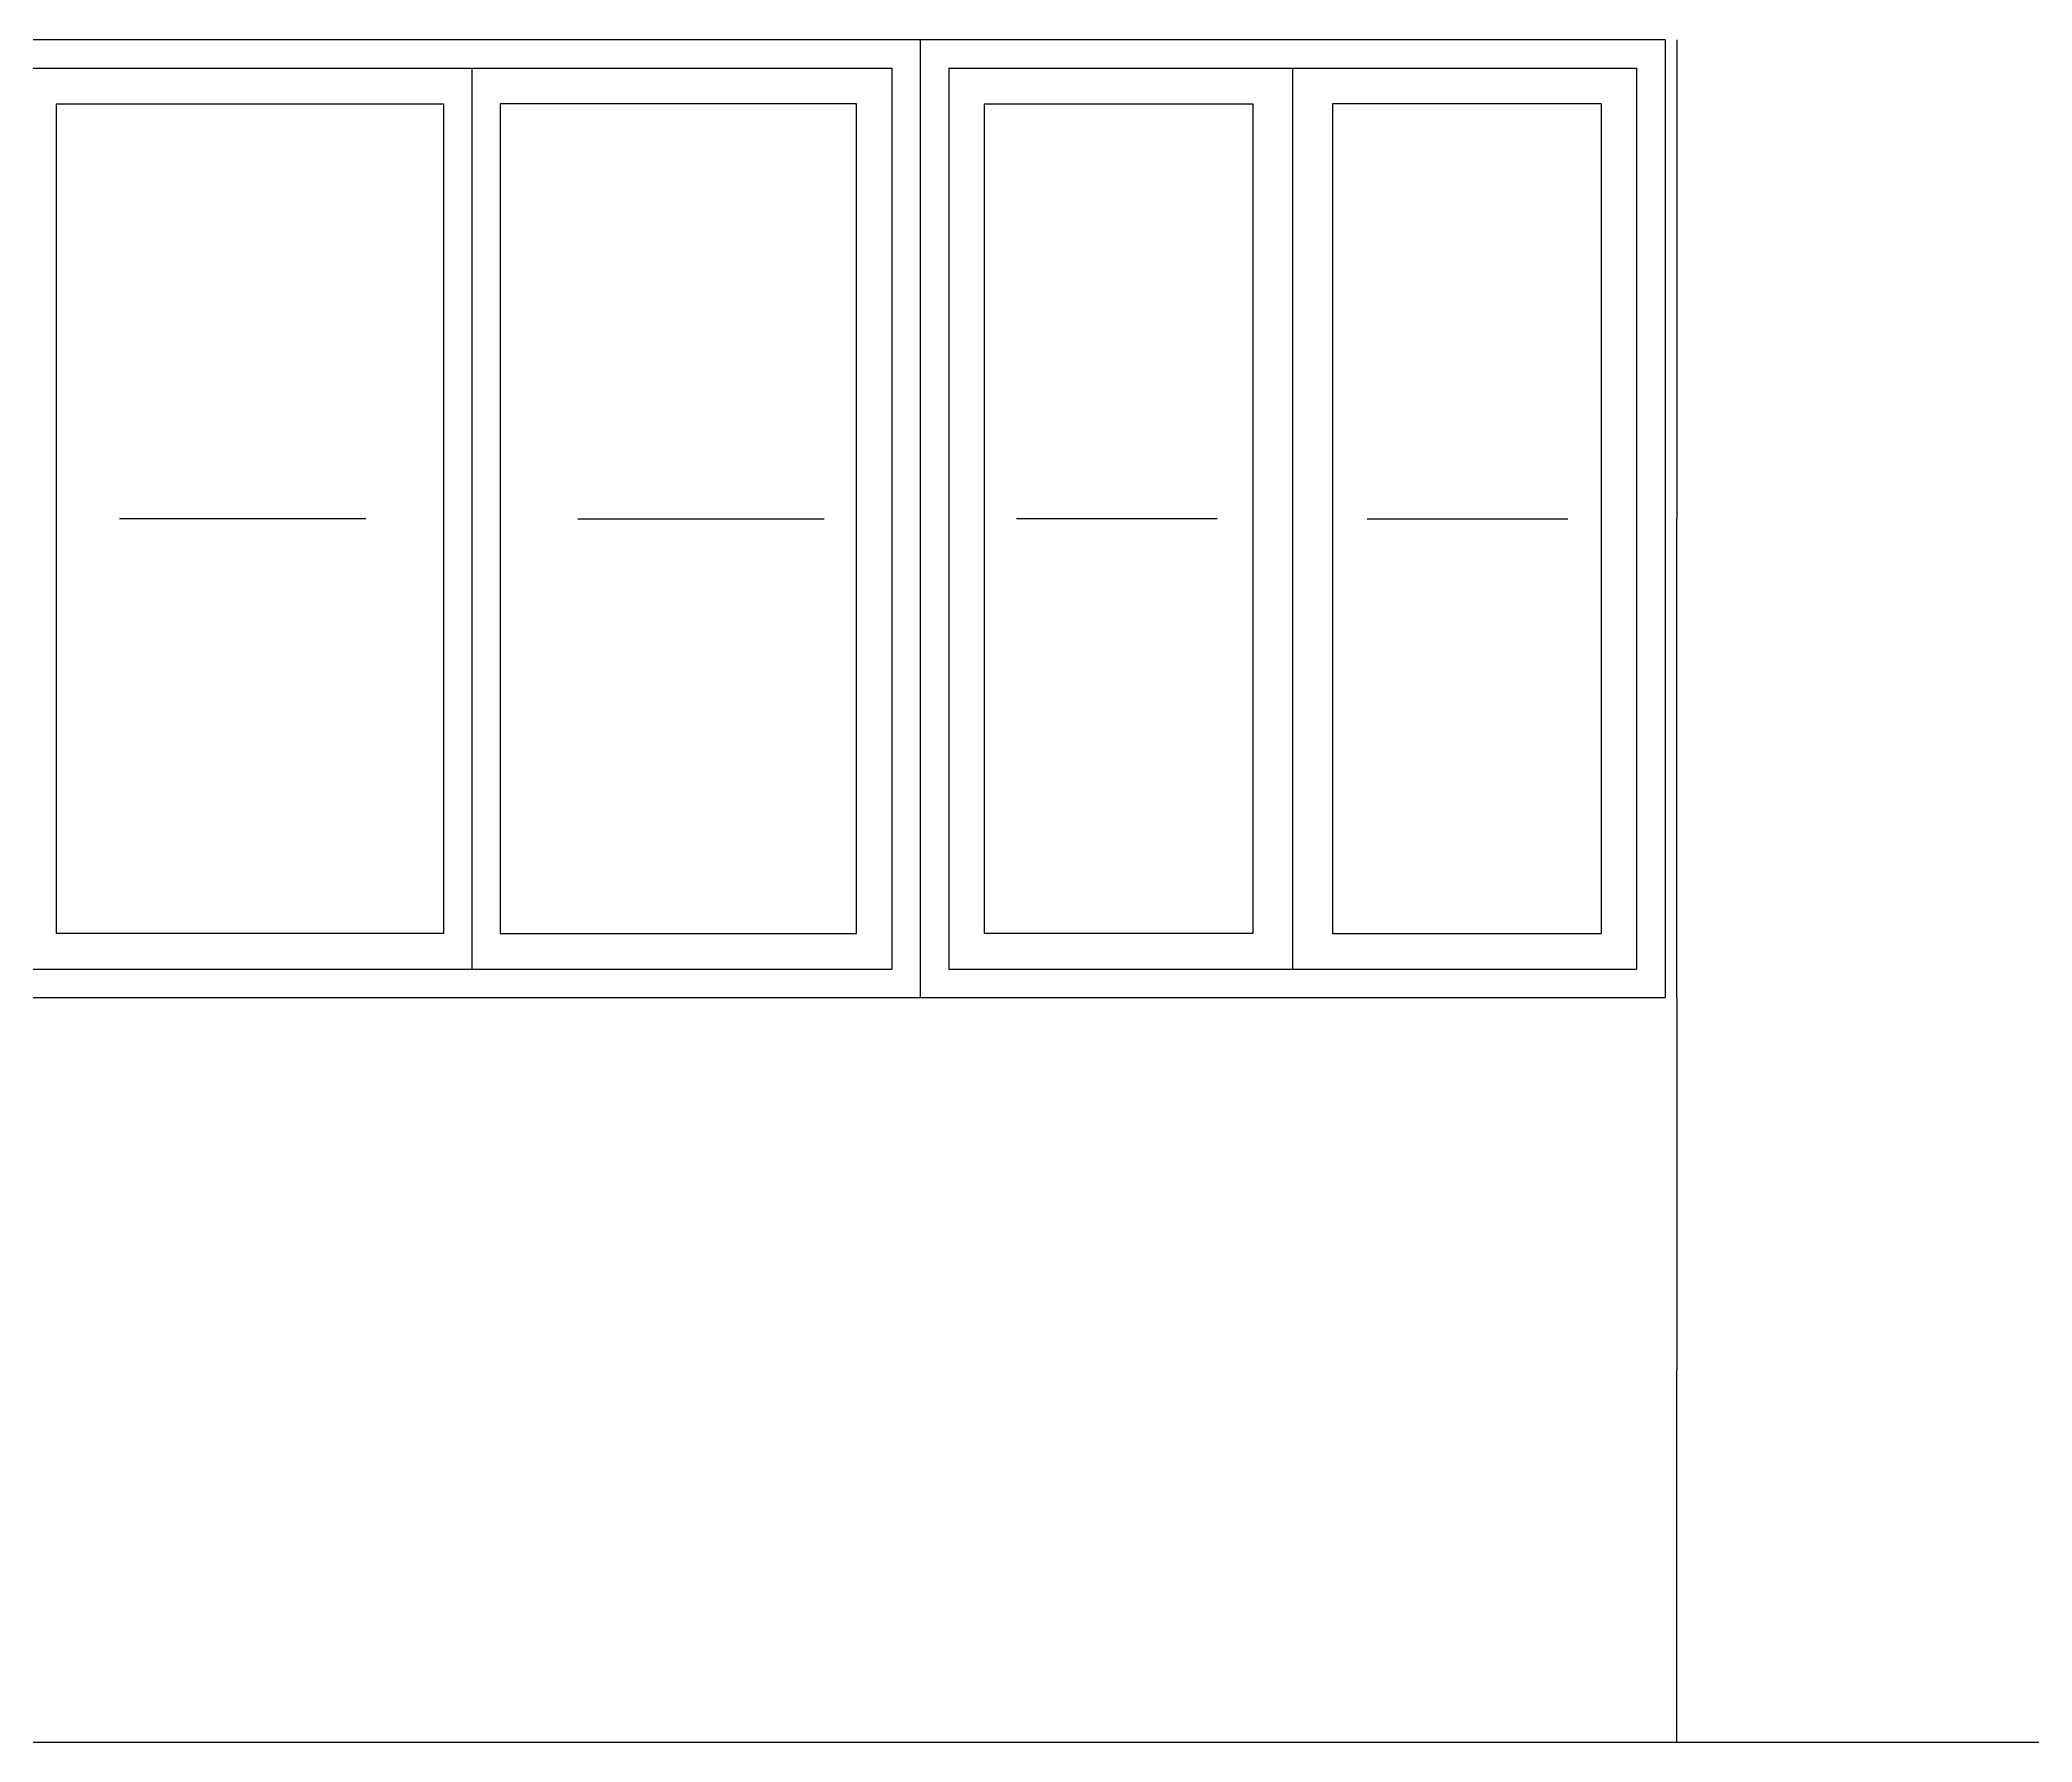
# Model space of a CAD drawing. Header units: metres. Extents: x 46426 to 130526, y 61608 to 121008.
# Drawn here: x 106011 to 111629, y 89109 to 93909 of the extents above; entities that cross this region are included whole.
import ezdxf

# ---------------------------------------------------------------- set-up
doc = ezdxf.new("R2010")
doc.units = ezdxf.units.M
doc.layers.add('PUB_DIM', color=3, linetype='Continuous')
doc.layers.add('WINDOW', color=7, linetype='Continuous')
doc.dimstyles.get("Standard").update_dxf_attribs({"dimtxt": 2.5, "dimasz": 2.5, "dimexe": 1.25, "dimexo": 0.625, "dimtad": 1, "dimcen": 2.5, "dimazin": 3, "dimtfac": 1, "dimtmove": 0, "dimatfit": 3})

# ---------------------------------------------------------------- blocks, each defined once
blk = doc.blocks.new('*D164')
for p, q in [((110627.37, 93908.59), (110627.37, 92558.59)), ((110627.12, 92558.59), (110626.87, 92558.59)), ((110627.37, 91208.59), (110627.37, 92558.59)), ((110627.37, 92558.59), (110627.37, 92558.59)), ((110627.62, 92558.59), (110627.87, 92558.59))]:
    blk.add_line(p, q)
at = {"layer": 'Defpoints'}
for p in [(110627.37, 93908.59), (110627.37, 92558.59), (110627.37, 91208.59)]:
    blk.add_point(p, dxfattribs=at)
at = {"layer": 'PUB_DIM', "insert": (110627.37, 92559.715), "char_height": 1, "attachment_point": 5}
blk.add_mtext('0', dxfattribs=at)
blk = doc.blocks.new('*D165')
for p, q in [((110627.37, 91208.59), (110627.37, 90158.59)), ((110627.12, 90158.59), (110626.87, 90158.59)), ((110627.37, 89108.59), (110627.37, 90158.59)), ((110627.37, 90158.59), (110627.37, 90158.59)), ((110627.62, 90158.59), (110627.87, 90158.59))]:
    blk.add_line(p, q)
at = {"layer": 'Defpoints'}
for p in [(110627.37, 91208.59), (110627.37, 90158.59), (110627.37, 89108.59)]:
    blk.add_point(p, dxfattribs=at)
at = {"layer": 'PUB_DIM', "insert": (110627.37, 90159.715), "char_height": 1, "attachment_point": 5}
blk.add_mtext('0', dxfattribs=at)

msp = doc.modelspace()

# ---------------------------------------------------------------- linework, layer by layer
at = {"layer": 'PUB_DIM'}
for points in [[(106929.8, 92557.57), (106234.99, 92557.57)], [(107527.45, 92557.57), (108222.26, 92557.57)], [(109330.8, 92557.57), (108764.99, 92557.57)], [(109753.45, 92557.57), (110319.26, 92557.57)]]:
    msp.add_lwpolyline(points, dxfattribs=at)
at = {"layer": 'WINDOW'}
for p, q in [((108493.63, 93908.59), (103433.63, 93908.59)), ((108493.63, 93908.59), (108493.63, 91208.59)), ((110593.63, 93908.59), (108493.63, 93908.59)), ((108493.63, 93908.59), (108493.63, 91208.59)), ((110593.63, 93908.59), (110593.63, 91208.59)), ((103513.63, 93828.59), (108413.63, 93828.59)), ((107228.63, 93828.59), (107228.63, 91288.59)), ((108413.63, 93828.59), (108413.63, 91288.59)), ((108413.63, 93828.59), (108413.63, 91288.59)), ((108573.63, 93828.59), (108573.63, 91288.59)), ((108573.63, 93828.59), (110513.63, 93828.59)), ((109543.63, 93828.59), (109543.63, 91288.59)), ((110513.63, 93828.59), (110513.63, 91288.59)), ((108673.63, 93728.59), (109431.63, 93728.59)), ((108673.63, 93728.59), (108673.63, 91388.59)), ((109431.63, 93728.59), (109431.63, 91388.59)), ((110413.63, 93728.59), (109655.63, 93728.59)), ((109655.63, 93728.59), (109655.63, 91388.59)), ((110413.63, 93728.59), (110413.63, 91388.59)), ((109431.63, 91388.59), (108673.63, 91388.59)), ((109655.63, 91388.59), (110413.63, 91388.59)), ((103513.63, 91288.59), (108413.63, 91288.59)), ((108573.63, 91288.59), (110513.63, 91288.59)), ((103433.63, 91208.59), (108493.63, 91208.59)), ((108493.63, 91208.59), (110593.63, 91208.59)), ((87851, 89108.59), (120968, 89108.59))]:
    msp.add_line(p, q, dxfattribs=at)
for points in [[(107148.63, 91388.59), (106057.63, 91388.59), (106057.63, 93728.59), (107148.63, 93728.59)], [(107308.63, 91388.59), (108313.63, 91388.59), (108313.63, 93728.59), (107308.63, 93728.59)]]:
    msp.add_lwpolyline(points, close=True, dxfattribs=at)

# ---------------------------------------------------------------- dimensions: what is measured, and where the dimension line sits
at = {"layer": 'PUB_DIM'}
for base, p1, p2, picture, middle in [((110627.37, 92558.59), (110627.37, 93908.59), (110627.37, 91208.59), '*D164', (110627.37, 92559.715)), ((110627.37, 90158.59), (110627.37, 91208.59), (110627.37, 89108.59), '*D165', (110627.37, 90159.715))]:
    dim = msp.add_linear_dim(base=base, p1=p1, p2=p2, dimstyle='Standard', dxfattribs=at)
    dim.commit()
    dim.dimension.update_dxf_attribs({"geometry": picture, "text_midpoint": middle})

doc.saveas('drawing.dxf')
